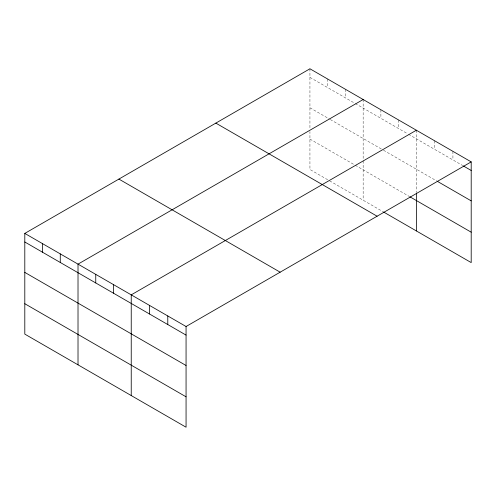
<?xml version="1.0" encoding="UTF-8"?>
<svg xmlns="http://www.w3.org/2000/svg" width="496" height="496" viewBox="0 0 496 496"><rect width="100%" height="100%" fill="white"/><g stroke="black" fill="none" stroke-linecap="round" stroke-linejoin="round"><path stroke-width="0.37" stroke-dasharray="2.48 1.86" d="M309.938 68.789L309.938 128.65M309.938 77.37L354.615 103.162M355.272 103.54L407.83 133.889M408.487 134.267L462.712 165.571M309.938 107.768L329.648 119.145M330.305 119.53L382.862 149.873M383.52 150.251L436.604 180.897M309.938 139.091L354.615 164.883M355.272 165.261L409.144 196.366M327.676 179.732L309.938 169.489L309.938 131.632M329.648 180.866L382.862 211.594M452.922 151.336L452.922 159.923M434.645 140.783L434.645 149.37M416.373 130.237L416.373 192.336M398.635 119.995L398.635 128.576M380.891 109.752L380.891 118.333M363.153 99.51L363.153 160.121M363.153 160.865L363.153 200.21M345.414 89.268L345.414 97.855M327.676 79.025L327.676 87.612"/><path stroke-width="0.74" d="M471.2 161.888L186.062 326.511L186.062 427.211L24.8 334.112L24.8 233.411L309.938 68.789L471.2 161.888L471.2 262.589L383.52 211.972M363.153 99.51L78.015 264.132L78.015 364.833M416.373 130.237L131.235 294.86L131.235 395.56M463.369 165.949L471.2 170.475M437.261 181.276L471.2 200.874M409.801 196.745L471.2 232.19M215.841 123.113L377.103 216.213M118.897 179.081L280.159 272.186M24.8 233.411L186.062 326.511M24.8 241.992L186.062 335.098M24.8 272.391L186.062 365.496M24.8 303.713L186.062 396.812M416.373 193.08L416.373 230.938M167.784 315.958L167.784 324.545M149.507 305.412L149.507 313.993M113.491 284.617L113.491 293.198M95.753 274.375L95.753 282.956M60.276 253.89L60.276 262.477M42.538 243.648L42.538 252.235"/></g></svg>
